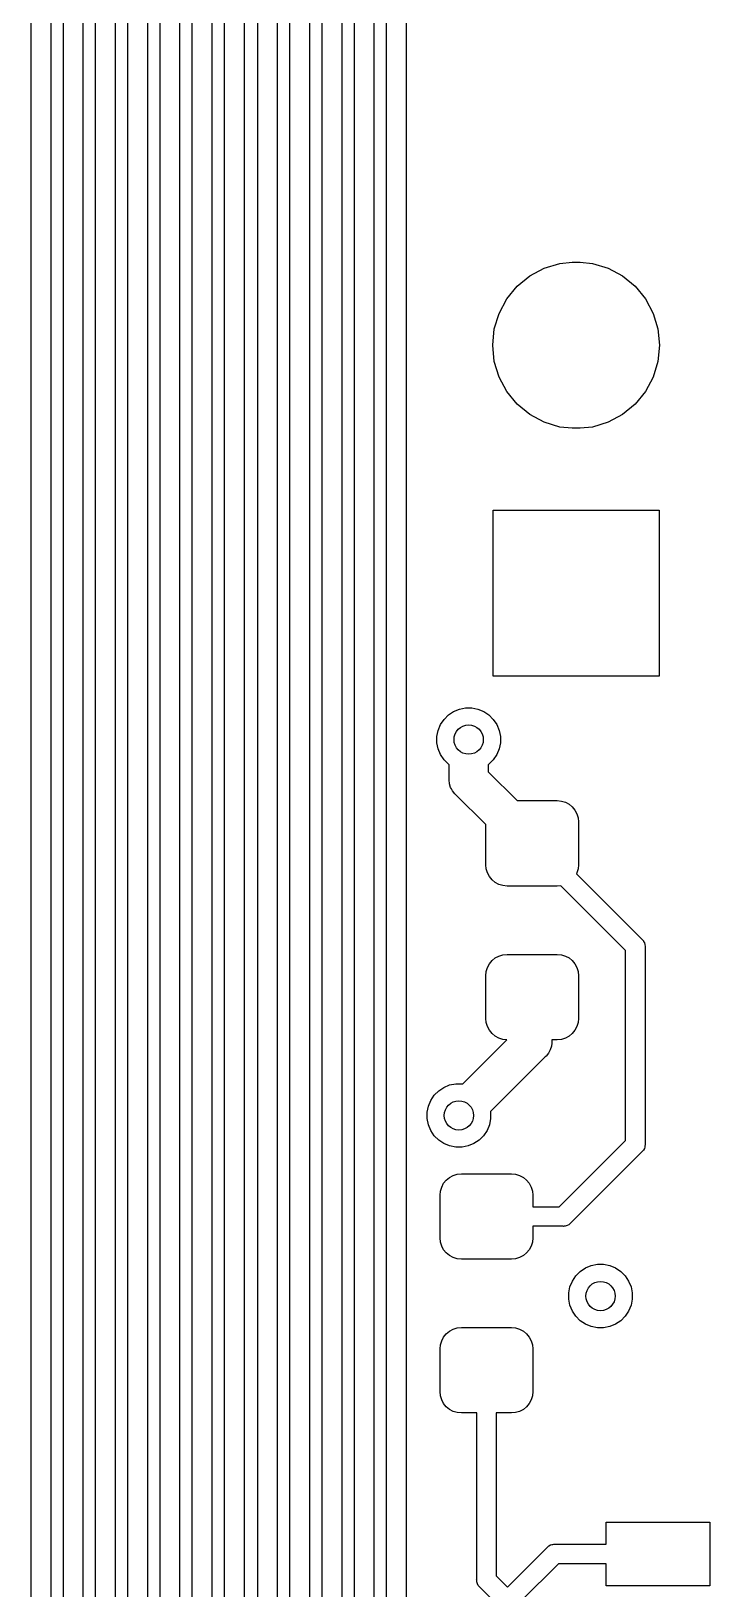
# Model space of a CAD drawing. Extents: x 1 to 84, y 1 to 137.
# Drawn here: x 20.62 to 27.57, y 57.5 to 73.46 of the extents above; entities that cross this region are included whole.
import ezdxf

# ---------------------------------------------------------------- set-up
doc = ezdxf.new("R2010")
doc.units = 0
doc.layers.add('BLACK', color=7, linetype='CONTINUOUS')

msp = doc.modelspace()

# ---------------------------------------------------------------- linework, layer by layer
at = {"layer": 'BLACK', "linetype": 'CONTINUOUS'}
for p, q in [((20.6199, 48.0728), (20.6199, 120.504)), ((20.8199, 120.504), (20.8199, 48.1094)), ((20.9499, 48.2095), (20.9499, 120.358)), ((21.1499, 120.321), (21.1499, 48.2461)), ((21.28, 48.3462), (21.28, 119.188)), ((21.48, 119.151), (21.48, 48.3828)), ((21.61, 50.7851), (21.61, 118.018)), ((21.81, 117.981), (21.81, 50.7949)), ((21.94, 48.6387), (21.94, 116.848)), ((22.14, 116.811), (22.14, 48.6752)), ((22.27, 48.7754), (22.27, 115.678)), ((22.47, 115.641), (22.47, 48.8119)), ((22.6, 48.9534), (22.6, 109.095)), ((22.8, 109.059), (22.8, 48.9899)), ((22.94, 49.0961), (22.94, 108.835)), ((23.14, 108.799), (23.14, 49.1326)), ((23.27, 49.2328), (23.27, 108.698)), ((23.47, 108.662), (23.47, 49.2693)), ((23.6, 49.3695), (23.6, 108.395)), ((23.8, 108.359), (23.8, 49.406)), ((23.93, 49.5062), (23.93, 108.125)), ((24.13, 108.089), (24.13, 49.5427)), ((24.26, 49.6429), (24.26, 107.955)), ((24.46, 107.919), (24.46, 49.6794)), ((25.7255, 70.9502), (25.8731, 71.0291)), ((25.8731, 71.0291), (26.0334, 71.0777)), ((26.0334, 71.0777), (26.1583, 71.09)), ((26.1583, 71.09), (26.2417, 71.09)), ((26.2417, 71.09), (26.3666, 71.0777)), ((26.3666, 71.0777), (26.5269, 71.0291)), ((26.5269, 71.0291), (26.6745, 70.9502)), ((25.5961, 70.8439), (25.7255, 70.9502)), ((26.6745, 70.9502), (26.8039, 70.8439)), ((25.4109, 70.5669), (25.4898, 70.7145)), ((25.4898, 70.7145), (25.5961, 70.8439)), ((26.8039, 70.8439), (26.9102, 70.7145)), ((26.9102, 70.7145), (26.9891, 70.5669)), ((25.3623, 70.4066), (25.4109, 70.5669)), ((26.9891, 70.5669), (27.0377, 70.4066)), ((25.3459, 70.24), (25.3623, 70.4066)), ((27.0377, 70.4066), (27.0541, 70.24)), ((25.3623, 70.0734), (25.3459, 70.24)), ((27.0541, 70.24), (27.0377, 70.0734)), ((25.4109, 69.9131), (25.3623, 70.0734)), ((27.0377, 70.0734), (26.9891, 69.9131)), ((25.4898, 69.7655), (25.4109, 69.9131)), ((26.9891, 69.9131), (26.9102, 69.7655)), ((25.5961, 69.6361), (25.4898, 69.7655)), ((26.9102, 69.7655), (26.8039, 69.6361)), ((25.7255, 69.5298), (25.5961, 69.6361)), ((26.8039, 69.6361), (26.6745, 69.5298)), ((25.8731, 69.4509), (25.7255, 69.5298)), ((26.0334, 69.4023), (25.8731, 69.4509)), ((26.5269, 69.4509), (26.3666, 69.4023)), ((26.6745, 69.5298), (26.5269, 69.4509)), ((26.1583, 69.39), (26.0334, 69.4023)), ((26.2417, 69.39), (26.1583, 69.39)), ((26.3666, 69.4023), (26.2417, 69.39)), ((25.35, 66.85), (25.35, 68.55)), ((25.35, 68.55), (27.05, 68.55)), ((27.05, 68.55), (27.05, 66.85)), ((27.05, 66.85), (25.35, 66.85)), ((24.812, 66.3539), (24.8476, 66.4072)), ((24.8476, 66.4072), (24.8928, 66.4524)), ((24.8928, 66.4524), (24.9461, 66.488)), ((24.9461, 66.488), (25.0052, 66.5125)), ((25.0052, 66.5125), (25.068, 66.525)), ((25.068, 66.525), (25.132, 66.525)), ((25.132, 66.525), (25.1948, 66.5125)), ((25.1948, 66.5125), (25.2539, 66.488)), ((25.2539, 66.488), (25.3072, 66.4524)), ((25.3072, 66.4524), (25.3524, 66.4072)), ((25.3524, 66.4072), (25.388, 66.3539)), ((24.775, 66.232), (24.7875, 66.2948)), ((24.775, 66.168), (24.775, 66.232)), ((24.7875, 66.2948), (24.812, 66.3539)), ((25.388, 66.3539), (25.4125, 66.2948)), ((25.4125, 66.2948), (25.425, 66.232)), ((25.425, 66.232), (25.425, 66.168)), ((24.7875, 66.1052), (24.775, 66.168)), ((24.812, 66.0461), (24.7875, 66.1052)), ((25.4125, 66.1052), (25.388, 66.0461)), ((25.425, 66.168), (25.4125, 66.1052)), ((24.8476, 65.9928), (24.812, 66.0461)), ((24.8928, 65.9476), (24.8476, 65.9928)), ((24.9, 65.9428), (24.8928, 65.9476)), ((24.9, 65.7973), (24.9, 65.9428)), ((25.3072, 65.9476), (25.3, 65.9428)), ((25.3, 65.9428), (25.3, 65.8703)), ((25.3524, 65.9928), (25.3072, 65.9476)), ((25.388, 66.0461), (25.3524, 65.9928)), ((24.899, 65.7875), (24.9, 65.7973)), ((24.9029, 65.7483), (24.899, 65.7875)), ((24.9143, 65.7106), (24.9029, 65.7483)), ((25.3, 65.8703), (25.5953, 65.575)), ((24.923, 65.6944), (24.9143, 65.7106)), ((24.9329, 65.6758), (24.923, 65.6944)), ((24.9579, 65.6454), (24.9329, 65.6758)), ((24.9655, 65.6391), (24.9579, 65.6454)), ((25.275, 65.3297), (24.9655, 65.6391)), ((25.5953, 65.575), (26.0062, 65.575)), ((26.0062, 65.575), (26.0489, 65.5708)), ((26.0489, 65.5708), (26.09, 65.5583)), ((26.09, 65.5583), (26.1278, 65.5381)), ((26.1278, 65.5381), (26.1609, 65.5109)), ((26.1609, 65.5109), (26.1881, 65.4778)), ((26.1881, 65.4778), (26.2083, 65.44)), ((26.2083, 65.44), (26.2208, 65.3989)), ((25.275, 64.9188), (25.275, 65.3297)), ((26.2208, 65.3989), (26.225, 65.3563)), ((26.225, 65.3563), (26.225, 64.9188)), ((25.2792, 64.8761), (25.275, 64.9188)), ((25.2917, 64.835), (25.2792, 64.8761)), ((25.3119, 64.7972), (25.2917, 64.835)), ((25.3391, 64.7641), (25.3119, 64.7972)), ((26.2083, 64.835), (26.2033, 64.8256)), ((26.2033, 64.8256), (26.8732, 64.1557)), ((26.2208, 64.8761), (26.2083, 64.835)), ((26.225, 64.9188), (26.2208, 64.8761)), ((25.3722, 64.7369), (25.3391, 64.7641)), ((25.41, 64.7167), (25.3722, 64.7369)), ((25.4511, 64.7042), (25.41, 64.7167)), ((25.4937, 64.7), (25.4511, 64.7042)), ((26.0062, 64.7), (25.4937, 64.7)), ((26.0425, 64.7036), (26.0062, 64.7)), ((26.706, 64.0401), (26.0425, 64.7036)), ((26.8732, 64.1557), (26.8771, 64.1526)), ((26.8771, 64.1526), (26.8895, 64.1373)), ((25.41, 63.9833), (25.4511, 63.9958)), ((25.4511, 63.9958), (25.4937, 64)), ((25.4937, 64), (26.0062, 64)), ((26.0062, 64), (26.0489, 63.9958)), ((26.0489, 63.9958), (26.09, 63.9833)), ((26.706, 62.0924), (26.706, 64.0401)), ((26.8895, 64.1373), (26.8919, 64.1329)), ((26.8919, 64.1329), (26.8988, 64.12)), ((26.8988, 64.12), (26.9046, 64.1011)), ((26.9046, 64.1011), (26.9065, 64.0815)), ((26.9065, 64.0815), (26.906, 64.0766)), ((26.906, 64.0766), (26.906, 62.0559)), ((25.2792, 63.8239), (25.2917, 63.865)), ((25.2917, 63.865), (25.3119, 63.9028)), ((25.3119, 63.9028), (25.3391, 63.9359)), ((25.3391, 63.9359), (25.3722, 63.9631)), ((25.3722, 63.9631), (25.41, 63.9833)), ((26.09, 63.9833), (26.1278, 63.9631)), ((26.1278, 63.9631), (26.1609, 63.9359)), ((26.1609, 63.9359), (26.1881, 63.9028)), ((26.1881, 63.9028), (26.2083, 63.865)), ((26.2083, 63.865), (26.2208, 63.8239)), ((25.275, 63.7812), (25.2792, 63.8239)), ((25.275, 63.3438), (25.275, 63.7812)), ((26.2208, 63.8239), (26.225, 63.7812)), ((26.225, 63.7812), (26.225, 63.3438)), ((25.2792, 63.3011), (25.275, 63.3438)), ((25.2917, 63.26), (25.2792, 63.3011)), ((25.3119, 63.2222), (25.2917, 63.26)), ((25.3391, 63.1891), (25.3119, 63.2222)), ((26.1881, 63.2222), (26.1609, 63.1891)), ((26.2083, 63.26), (26.1881, 63.2222)), ((26.2208, 63.3011), (26.2083, 63.26)), ((26.225, 63.3438), (26.2208, 63.3011)), ((25.0405, 62.6733), (25.4923, 63.1251)), ((25.3722, 63.1619), (25.3391, 63.1891)), ((25.41, 63.1417), (25.3722, 63.1619)), ((25.4511, 63.1292), (25.41, 63.1417)), ((25.4923, 63.1251), (25.4511, 63.1292)), ((25.9471, 63.0608), (25.9357, 63.0231)), ((25.95, 63.0902), (25.9471, 63.0608)), ((26.0062, 63.125), (25.95, 63.125)), ((25.95, 63.125), (25.95, 63.1098)), ((25.95, 63.1098), (25.951, 63.1)), ((25.951, 63.1), (25.95, 63.0902)), ((25.95, 63.0902), (25.95, 63.0902)), ((26.0489, 63.1292), (26.0062, 63.125)), ((26.09, 63.1417), (26.0489, 63.1292)), ((26.1278, 63.1619), (26.09, 63.1417)), ((26.1609, 63.1891), (26.1278, 63.1619)), ((25.8845, 62.9516), (25.3233, 62.3905)), ((25.8921, 62.9579), (25.8845, 62.9516)), ((25.9171, 62.9883), (25.8921, 62.9579)), ((25.9357, 63.0231), (25.9171, 62.9883)), ((24.712, 62.5039), (24.7476, 62.5572)), ((24.7476, 62.5572), (24.7928, 62.6024)), ((24.7928, 62.6024), (24.8461, 62.638)), ((24.8461, 62.638), (24.9052, 62.6625)), ((24.9052, 62.6625), (24.968, 62.675)), ((24.968, 62.675), (25.032, 62.675)), ((25.032, 62.675), (25.0405, 62.6733)), ((24.675, 62.382), (24.6875, 62.4448)), ((24.6875, 62.4448), (24.712, 62.5039)), ((24.675, 62.318), (24.675, 62.382)), ((24.6875, 62.2552), (24.675, 62.318)), ((24.712, 62.1961), (24.6875, 62.2552)), ((25.3125, 62.2552), (25.288, 62.1961)), ((25.325, 62.318), (25.3125, 62.2552)), ((25.3233, 62.3905), (25.325, 62.382)), ((25.325, 62.382), (25.325, 62.318)), ((24.7476, 62.1428), (24.712, 62.1961)), ((24.7928, 62.0976), (24.7476, 62.1428)), ((24.8461, 62.062), (24.7928, 62.0976)), ((25.2072, 62.0976), (25.1539, 62.062)), ((25.2524, 62.1428), (25.2072, 62.0976)), ((25.288, 62.1961), (25.2524, 62.1428)), ((26.0281, 61.4145), (26.706, 62.0924)), ((24.9052, 62.0375), (24.8461, 62.062)), ((24.968, 62.025), (24.9052, 62.0375)), ((25.032, 62.025), (24.968, 62.025)), ((25.0948, 62.0375), (25.032, 62.025)), ((25.1539, 62.062), (25.0948, 62.0375)), ((26.8732, 61.9768), (26.1437, 61.2473)), ((26.8771, 61.9799), (26.8732, 61.9768)), ((26.8895, 61.9952), (26.8771, 61.9799)), ((26.8988, 62.0125), (26.8895, 61.9952)), ((26.9029, 62.0258), (26.8988, 62.0125)), ((26.9046, 62.0314), (26.9029, 62.0258)), ((26.9052, 62.0385), (26.9046, 62.0314)), ((26.906, 62.0461), (26.9052, 62.0385)), ((26.906, 62.0559), (26.9065, 62.051)), ((26.9065, 62.051), (26.906, 62.0461)), ((26.906, 62.0461), (26.906, 62.0461)), ((24.8112, 61.5759), (24.8237, 61.617)), ((24.8237, 61.617), (24.8439, 61.6548)), ((24.8439, 61.6548), (24.8711, 61.6879)), ((24.8711, 61.6879), (24.9042, 61.7151)), ((24.9042, 61.7151), (24.942, 61.7353)), ((24.942, 61.7353), (24.9831, 61.7478)), ((24.9831, 61.7478), (25.0257, 61.752)), ((25.0257, 61.752), (25.5382, 61.752)), ((25.5382, 61.752), (25.5809, 61.7478)), ((25.5809, 61.7478), (25.622, 61.7353)), ((25.622, 61.7353), (25.6598, 61.7151)), ((25.6598, 61.7151), (25.6929, 61.6879)), ((25.6929, 61.6879), (25.7201, 61.6548)), ((25.7201, 61.6548), (25.7403, 61.617)), ((25.7403, 61.617), (25.7528, 61.5759)), ((24.807, 61.5332), (24.8112, 61.5759)), ((24.807, 61.0957), (24.807, 61.5332)), ((25.7528, 61.5759), (25.757, 61.5332)), ((25.757, 61.5332), (25.757, 61.4145)), ((25.757, 61.4145), (26.0281, 61.4145)), ((26.0646, 61.2145), (25.757, 61.2145)), ((25.757, 61.2145), (25.757, 61.0957)), ((26.0695, 61.214), (26.0646, 61.2145)), ((26.0744, 61.2145), (26.0695, 61.214)), ((26.0891, 61.2159), (26.0744, 61.2145)), ((26.0744, 61.2145), (26.0744, 61.2145)), ((26.108, 61.2217), (26.0891, 61.2159)), ((26.1253, 61.231), (26.108, 61.2217)), ((26.1406, 61.2434), (26.1253, 61.231)), ((26.1437, 61.2473), (26.1406, 61.2434)), ((24.8112, 61.0531), (24.807, 61.0957)), ((24.8237, 61.012), (24.8112, 61.0531)), ((24.8439, 60.9742), (24.8237, 61.012)), ((24.8711, 60.9411), (24.8439, 60.9742)), ((25.7201, 60.9742), (25.6929, 60.9411)), ((25.7403, 61.012), (25.7201, 60.9742)), ((25.7528, 61.0531), (25.7403, 61.012)), ((25.757, 61.0957), (25.7528, 61.0531)), ((24.9042, 60.9139), (24.8711, 60.9411)), ((24.942, 60.8937), (24.9042, 60.9139)), ((24.9831, 60.8812), (24.942, 60.8937)), ((25.0257, 60.877), (24.9831, 60.8812)), ((25.5382, 60.877), (25.0257, 60.877)), ((25.5809, 60.8812), (25.5382, 60.877)), ((25.622, 60.8937), (25.5809, 60.8812)), ((25.6598, 60.9139), (25.622, 60.8937)), ((25.6929, 60.9411), (25.6598, 60.9139)), ((26.2961, 60.788), (26.3552, 60.8125)), ((26.3552, 60.8125), (26.418, 60.825)), ((26.418, 60.825), (26.482, 60.825)), ((26.482, 60.825), (26.5448, 60.8125)), ((26.5448, 60.8125), (26.6039, 60.788)), ((26.1375, 60.5948), (26.162, 60.6539)), ((26.162, 60.6539), (26.1976, 60.7072)), ((26.1976, 60.7072), (26.2428, 60.7524)), ((26.2428, 60.7524), (26.2961, 60.788)), ((26.6039, 60.788), (26.6572, 60.7524)), ((26.6572, 60.7524), (26.7024, 60.7072)), ((26.7024, 60.7072), (26.738, 60.6539)), ((26.738, 60.6539), (26.7625, 60.5948)), ((26.125, 60.532), (26.1375, 60.5948)), ((26.125, 60.468), (26.125, 60.532)), ((26.7625, 60.5948), (26.775, 60.532)), ((26.775, 60.532), (26.775, 60.468)), ((26.1375, 60.4052), (26.125, 60.468)), ((26.162, 60.3461), (26.1375, 60.4052)), ((26.1976, 60.2928), (26.162, 60.3461)), ((26.738, 60.3461), (26.7024, 60.2928)), ((26.7625, 60.4052), (26.738, 60.3461)), ((26.775, 60.468), (26.7625, 60.4052)), ((24.9042, 60.1401), (24.942, 60.1603)), ((24.942, 60.1603), (24.9831, 60.1728)), ((24.9831, 60.1728), (25.0257, 60.177)), ((25.0257, 60.177), (25.5382, 60.177)), ((25.5382, 60.177), (25.5809, 60.1728)), ((25.5809, 60.1728), (25.622, 60.1603)), ((25.622, 60.1603), (25.6598, 60.1401)), ((26.2428, 60.2476), (26.1976, 60.2928)), ((26.2961, 60.212), (26.2428, 60.2476)), ((26.3552, 60.1875), (26.2961, 60.212)), ((26.418, 60.175), (26.3552, 60.1875)), ((26.482, 60.175), (26.418, 60.175)), ((26.5448, 60.1875), (26.482, 60.175)), ((26.6039, 60.212), (26.5448, 60.1875)), ((26.6572, 60.2476), (26.6039, 60.212)), ((26.7024, 60.2928), (26.6572, 60.2476)), ((24.807, 59.9582), (24.8112, 60.0009)), ((24.8112, 60.0009), (24.8237, 60.042)), ((24.8237, 60.042), (24.8439, 60.0798)), ((24.8439, 60.0798), (24.8711, 60.1129)), ((24.8711, 60.1129), (24.9042, 60.1401)), ((25.6598, 60.1401), (25.6929, 60.1129)), ((25.6929, 60.1129), (25.7201, 60.0798)), ((25.7201, 60.0798), (25.7403, 60.042)), ((25.7403, 60.042), (25.7528, 60.0009)), ((25.7528, 60.0009), (25.757, 59.9582)), ((24.807, 59.5207), (24.807, 59.9582)), ((25.757, 59.9582), (25.757, 59.5207)), ((24.8112, 59.4781), (24.807, 59.5207)), ((25.757, 59.5207), (25.7528, 59.4781)), ((24.8237, 59.437), (24.8112, 59.4781)), ((24.8439, 59.3992), (24.8237, 59.437)), ((24.8711, 59.3661), (24.8439, 59.3992)), ((24.9042, 59.3389), (24.8711, 59.3661)), ((25.6929, 59.3661), (25.6598, 59.3389)), ((25.7201, 59.3992), (25.6929, 59.3661)), ((25.7403, 59.437), (25.7201, 59.3992)), ((25.7528, 59.4781), (25.7403, 59.437)), ((24.942, 59.3187), (24.9042, 59.3389)), ((24.9831, 59.3062), (24.942, 59.3187)), ((25.0257, 59.302), (24.9831, 59.3062)), ((25.182, 59.302), (25.0257, 59.302)), ((25.182, 57.5969), (25.182, 59.302)), ((25.5382, 59.302), (25.382, 59.302)), ((25.382, 59.302), (25.382, 57.6334)), ((25.5809, 59.3062), (25.5382, 59.302)), ((25.622, 59.3187), (25.5809, 59.3062)), ((25.6598, 59.3389), (25.622, 59.3187)), ((26.5095, 58.1825), (27.5695, 58.1825)), ((26.5095, 57.9575), (26.5095, 58.1825)), ((27.5695, 58.1825), (27.5695, 57.5325)), ((25.4973, 57.5182), (25.9038, 57.9247)), ((25.9038, 57.9247), (25.9069, 57.9286)), ((25.9069, 57.9286), (25.9222, 57.941)), ((25.9222, 57.941), (25.9395, 57.9503)), ((25.9395, 57.9503), (25.9527, 57.9543)), ((25.9527, 57.9543), (25.9584, 57.9561)), ((25.9584, 57.9561), (25.9604, 57.9562)), ((25.9604, 57.9562), (25.9731, 57.9575)), ((25.9731, 57.9575), (25.978, 57.958)), ((25.9731, 57.9575), (25.9731, 57.9575)), ((25.978, 57.958), (25.9829, 57.9575)), ((25.9829, 57.9575), (26.5095, 57.9575)), ((25.382, 57.6334), (25.4973, 57.5182)), ((26.0194, 57.7575), (25.6387, 57.3767)), ((26.5095, 57.7575), (26.0194, 57.7575)), ((26.5095, 57.5325), (26.5095, 57.7575)), ((25.1815, 57.592), (25.182, 57.5969)), ((25.182, 57.5871), (25.1815, 57.592)), ((25.1834, 57.5724), (25.182, 57.5871)), ((25.182, 57.5871), (25.182, 57.5871)), ((25.1892, 57.5535), (25.1834, 57.5724)), ((25.1985, 57.5362), (25.1892, 57.5535)), ((25.2109, 57.5209), (25.1985, 57.5362)), ((25.2148, 57.5178), (25.2109, 57.5209)), ((25.4231, 57.3095), (25.2148, 57.5178)), ((27.5695, 57.5325), (26.5095, 57.5325))]:
    msp.add_line(p, q, dxfattribs=at)
at = {"layer": 'BLACK'}
for centre in [(25.1, 66.2), (25, 62.35), (26.45, 60.5)]:
    msp.add_circle(centre, 0.15, dxfattribs=at)

doc.saveas('drawing.dxf')
